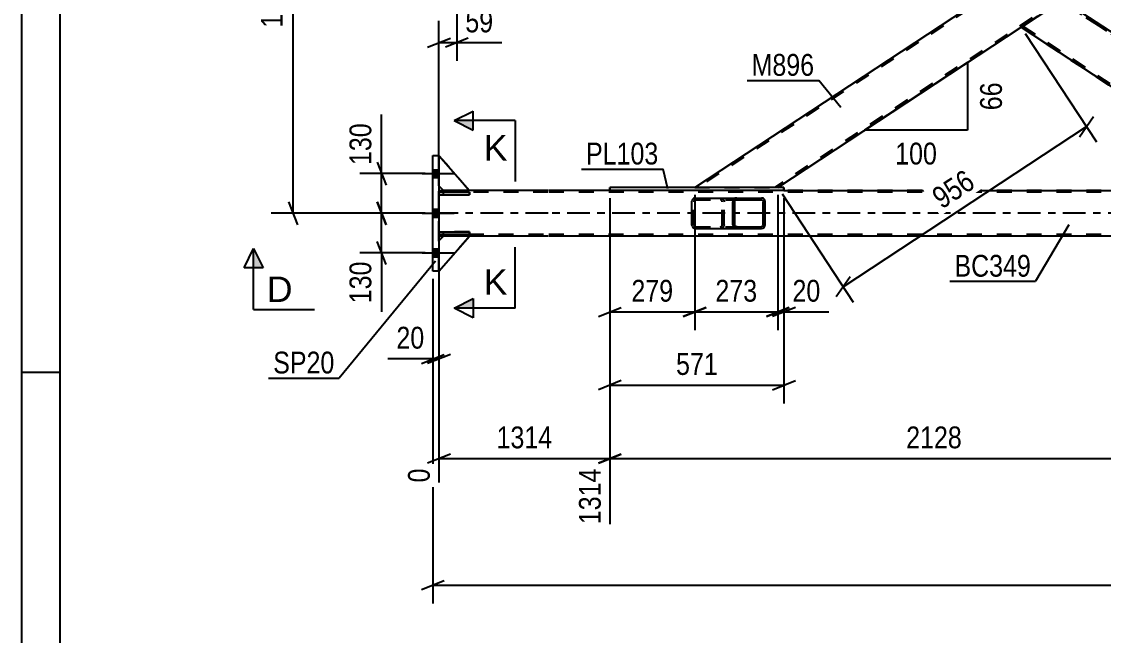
# Model space of a CAD drawing. Header units: millimetres. Extents: x -857 to 332, y -866 to -25.
# Drawn here: x -856.6 to -714.6, y -602.5 to -522 of the extents above; entities that cross this region are included whole.
import ezdxf

# ---------------------------------------------------------------- set-up
doc = ezdxf.new("R2010")
doc.units = ezdxf.units.MM
doc.linetypes.add('DXK_LINE_DOT2', pattern=[3.9198, 1.9599, -1.9599])
doc.linetypes.add('DXK_LINE_DOT3', pattern=[5.9187, 2.979, -0.9799, 0.9799, -0.9799])
doc.styles.add('Arial', font='ARIAL.TTF', dxfattribs={"height": 0.2})
doc.styles.add('Arial Narrow', font='ARIALN.TTF', dxfattribs={"height": 0.2})

# ---------------------------------------------------------------- blocks, each defined once
blk = doc.blocks.new('Unknown-570388934-1134')
at = {"color": 5, "linetype": 'Continuous'}
for p, q in [((-856.65, -25.05), (-856.65, -866.05)), ((-851.65, -30.05), (-851.65, -861.05)), ((-851.65, -568.05), (-856.65, -568.05))]:
    blk.add_line(p, q, dxfattribs=at)
blk = doc.blocks.new('Bolt-570388934-8768 - 8534')
at = {"linetype": 'Continuous'}
for points in [[(-802.65, -541.43), (-802.65, -542.47), (-801.85, -542.47), (-801.85, -541.43)], [(-802.65, -541.43), (-802.65, -542.47), (-801.85, -542.47), (-801.85, -541.43)], [(-802.65, -541.43), (-802.65, -542.47), (-801.85, -542.47), (-801.85, -541.43)], [(-802.65, -546.63), (-802.65, -547.67), (-801.85, -547.67), (-801.85, -546.63)], [(-802.65, -546.63), (-802.65, -547.67), (-801.85, -547.67), (-801.85, -546.63)], [(-802.65, -551.83), (-802.65, -552.87), (-801.85, -552.87), (-801.85, -551.83)], [(-802.65, -551.83), (-802.65, -552.87), (-801.85, -552.87), (-801.85, -551.83)], [(-802.65, -551.83), (-802.65, -552.87), (-801.85, -552.87), (-801.85, -551.83)]]:
    blk.add_hatch(color=1, dxfattribs=at).paths.add_polyline_path(points)
at = {"color": 1, "linetype": 'Continuous'}
for p, q in [((-804.05, -541.95), (-799.85, -541.95)), ((-804.05, -541.95), (-799.85, -541.95)), ((-804.05, -541.95), (-799.85, -541.95)), ((-802.65, -541.43), (-801.85, -541.43)), ((-802.65, -541.43), (-801.85, -541.43)), ((-802.65, -541.43), (-801.85, -541.43)), ((-802.65, -542.47), (-801.85, -542.47)), ((-802.65, -542.47), (-801.85, -542.47)), ((-802.65, -542.47), (-801.85, -542.47)), ((-802.65, -546.63), (-801.85, -546.63)), ((-802.65, -546.63), (-801.85, -546.63)), ((-804.05, -547.15), (-799.85, -547.15)), ((-804.05, -547.15), (-799.85, -547.15)), ((-802.65, -547.67), (-801.85, -547.67)), ((-802.65, -547.67), (-801.85, -547.67)), ((-804.05, -552.35), (-799.85, -552.35)), ((-804.05, -552.35), (-799.85, -552.35)), ((-804.05, -552.35), (-799.85, -552.35)), ((-802.65, -551.83), (-801.85, -551.83)), ((-802.65, -551.83), (-801.85, -551.83)), ((-802.65, -551.83), (-801.85, -551.83)), ((-802.65, -552.87), (-801.85, -552.87)), ((-802.65, -552.87), (-801.85, -552.87)), ((-802.65, -552.87), (-801.85, -552.87))]:
    blk.add_line(p, q, dxfattribs=at)
blk = doc.blocks.new('Part-570388934-9082 - 8534')
at = {"color": 2, "linetype": 'Continuous'}
for p, q in [((-801.85, -544.15), (-801.25, -544.15)), ((-787.5, -544.15), (-797.85, -544.15)), ((-779.4, -544.15), (-787.4, -544.15)), ((-756.54, -544.15), (-694.27, -544.15)), ((-801.85, -550.15), (-801.25, -550.15)), ((-787.5, -550.15), (-797.85, -550.15)), ((-111.3, -550.15), (-787.4, -550.15))]:
    blk.add_line(p, q, dxfattribs=at)
at = {"color": 7, "linetype": 'DXK_LINE_DOT2'}
for p, q in [((-801.85, -544.15), (-801.85, -544.15)), ((-801.85, -544.15), (-801.85, -550.15)), ((-801.85, -550.15), (-801.85, -544.15)), ((-801.85, -544.39), (-801.85, -544.39)), ((-787.5, -544.39), (-801.85, -544.39)), ((-801.25, -544.15), (-797.85, -544.15)), ((-107.3, -544.39), (-787.4, -544.39)), ((-107.3, -544.15), (-779.4, -544.15)), ((-756.54, -544.15), (-779.4, -544.15)), ((-801.85, -549.91), (-801.85, -549.91)), ((-801.85, -549.91), (-787.5, -549.91)), ((-801.85, -550.15), (-801.85, -550.15)), ((-797.85, -550.15), (-801.25, -550.15)), ((-787.4, -549.91), (-107.3, -549.91))]:
    blk.add_line(p, q, dxfattribs=at)
at = {"color": 7, "linetype": 'DXK_LINE_DOT3'}
for p, q in [((-787.5, -547.15), (-801.85, -547.15)), ((-107.3, -547.15), (-787.4, -547.15))]:
    blk.add_line(p, q, dxfattribs=at)
blk = doc.blocks.new('Part-570388934-9100 - 8534')
at = {"color": 2, "linetype": 'Continuous'}
for p, q in [((-802.65, -554.75), (-802.65, -539.55)), ((-802.65, -539.55), (-801.85, -539.55)), ((-801.85, -539.55), (-801.85, -539.55)), ((-801.85, -539.55), (-801.85, -554.75)), ((-801.85, -554.75), (-802.65, -554.75)), ((-801.85, -554.75), (-801.85, -554.75))]:
    blk.add_line(p, q, dxfattribs=at)
at = {"color": 7, "linetype": 'DXK_LINE_DOT2'}
for p, q in [((-802.65, -554.75), (-802.65, -539.55)), ((-801.85, -554.75), (-801.85, -539.55))]:
    blk.add_line(p, q, dxfattribs=at)
blk = doc.blocks.new('Part-570388934-9124 - 8534')
at = {"color": 7, "linetype": 'DXK_LINE_DOT2'}
for p, q in [((-693.03, -494.55), (-767.82, -543.75)), ((-684.66, -495.65), (-757.78, -543.75)), ((-693.47, -494.55), (-684.66, -494.55)), ((-693.47, -494.55), (-693.47, -494.55)), ((-684.66, -494.55), (-684.66, -495.94)), ((-684.66, -495.94), (-684.66, -495.94)), ((-725.4, -515.56), (-730.86, -519.15)), ((-719.95, -519.15), (-725.4, -522.74)), ((-768.26, -543.75), (-768.26, -543.75)), ((-768.26, -543.75), (-757.34, -543.75))]:
    blk.add_line(p, q, dxfattribs=at)
at = {"color": 2, "linetype": 'Continuous'}
for p, q in [((-693.47, -494.55), (-725.4, -515.56)), ((-684.66, -494.55), (-684.66, -495.94)), ((-684.66, -495.94), (-719.95, -519.15)), ((-768.26, -543.75), (-730.86, -519.15)), ((-757.34, -543.75), (-725.4, -522.74))]:
    blk.add_line(p, q, dxfattribs=at)
blk = doc.blocks.new('Part-570388934-9149 - 8534')
at = {"linetype": 'Continuous'}
h = blk.add_hatch(dxfattribs=at)
h.set_pattern_fill('', scale=0.7, style=0, pattern_type=0)
h.set_pattern_definition([(45, (-763.2184, -548.8494), (-1.57154, 1.57154), [])])
h.paths.add_polyline_path([(-763.26, -548.67), (-763.22, -548.85), (-763.11, -549.01), (-762.94, -549.11), (-762.75, -549.15), (-759.51, -549.15), (-759.32, -549.11), (-759.15, -549.01), (-759.04, -548.85), (-759, -548.67), (-759, -545.63), (-759.04, -545.44), (-759.15, -545.29), (-759.32, -545.18), (-759.51, -545.15), (-762.75, -545.15), (-762.94, -545.18), (-763.11, -545.29), (-763.22, -545.44), (-763.26, -545.63)])
h.paths.add_polyline_path([(-762.98, -545.53), (-762.93, -545.46), (-762.84, -545.4), (-762.75, -545.39), (-759.51, -545.39), (-759.41, -545.4), (-759.33, -545.46), (-759.28, -545.53), (-759.26, -545.63), (-759.26, -548.67), (-759.28, -548.76), (-759.33, -548.84), (-759.41, -548.89), (-759.51, -548.91), (-762.75, -548.91), (-762.84, -548.89), (-762.93, -548.84), (-762.98, -548.76), (-763, -548.67), (-763, -545.63)])
at = {"color": 2, "linetype": 'Continuous'}
for p, q in [((-768.64, -545.63), (-768.6, -545.44)), ((-768.33, -545.18), (-768.13, -545.15)), ((-768.13, -545.15), (-762.75, -545.15)), ((-763.22, -545.44), (-763.26, -545.63)), ((-762.98, -545.53), (-762.93, -545.46)), ((-762.75, -545.15), (-762.94, -545.18)), ((-762.93, -545.46), (-762.84, -545.4)), ((-762.84, -545.4), (-762.75, -545.39)), ((-762.75, -545.15), (-759.51, -545.15)), ((-762.75, -545.39), (-759.51, -545.39)), ((-759.32, -545.18), (-759.51, -545.15)), ((-759.51, -545.39), (-759.41, -545.4)), ((-759.41, -545.4), (-759.33, -545.46)), ((-759.33, -545.46), (-759.28, -545.53)), ((-759, -545.63), (-759.04, -545.44)), ((-768.64, -548.67), (-768.64, -545.63)), ((-763.26, -548.67), (-763.26, -545.63)), ((-763, -545.63), (-762.98, -545.53)), ((-763, -548.67), (-763, -545.63)), ((-759.28, -545.53), (-759.26, -545.63)), ((-759.26, -548.67), (-759.26, -545.63)), ((-759, -548.67), (-759, -545.63)), ((-768.6, -548.85), (-768.64, -548.67)), ((-768.13, -549.15), (-768.33, -549.11)), ((-768.13, -549.15), (-762.75, -549.15)), ((-763.26, -548.67), (-763.22, -548.85)), ((-762.98, -548.76), (-763, -548.67)), ((-762.93, -548.84), (-762.98, -548.76)), ((-762.94, -549.11), (-762.75, -549.15)), ((-762.84, -548.89), (-762.93, -548.84)), ((-762.75, -548.91), (-762.84, -548.89)), ((-762.75, -548.91), (-759.51, -548.91)), ((-762.75, -549.15), (-759.51, -549.15)), ((-759.41, -548.89), (-759.51, -548.91)), ((-759.51, -549.15), (-759.32, -549.11)), ((-759.33, -548.84), (-759.41, -548.89)), ((-759.28, -548.76), (-759.33, -548.84)), ((-759.26, -548.67), (-759.28, -548.76)), ((-759.04, -548.85), (-759, -548.67))]:
    blk.add_line(p, q, dxfattribs=at)
at = {"color": 7, "linetype": 'DXK_LINE_DOT2'}
for p, q in [((-768.31, -545.46), (-768.37, -545.53)), ((-768.23, -545.4), (-768.31, -545.46)), ((-768.13, -545.39), (-768.23, -545.4)), ((-768.13, -545.39), (-759.51, -545.39)), ((-764.9, -545.15), (-764.7, -545.18)), ((-764.8, -545.4), (-764.9, -545.39)), ((-764.72, -545.46), (-764.8, -545.4)), ((-764.66, -545.53), (-764.72, -545.46)), ((-764.42, -545.44), (-764.39, -545.63)), ((-762.75, -545.15), (-759.51, -545.15)), ((-768.37, -545.53), (-768.39, -545.63)), ((-768.39, -548.67), (-768.39, -545.63)), ((-764.64, -545.63), (-764.66, -545.53)), ((-764.64, -548.67), (-764.64, -545.63)), ((-764.39, -548.67), (-764.39, -545.63)), ((-768.39, -548.67), (-768.37, -548.76)), ((-768.37, -548.76), (-768.31, -548.84)), ((-768.31, -548.84), (-768.23, -548.89)), ((-768.23, -548.89), (-768.13, -548.91)), ((-768.13, -548.91), (-759.51, -548.91)), ((-764.9, -548.91), (-764.8, -548.89)), ((-764.7, -549.11), (-764.9, -549.15)), ((-764.8, -548.89), (-764.72, -548.84)), ((-764.72, -548.84), (-764.66, -548.76)), ((-764.66, -548.76), (-764.64, -548.67)), ((-764.39, -548.67), (-764.42, -548.85)), ((-762.75, -549.15), (-759.51, -549.15))]:
    blk.add_line(p, q, dxfattribs=at)
at = {"color": 2, "linetype": 'Continuous'}
for centre, start, end in [((-768.15, -545.65), 110.7583, 155.68), ((-762.77, -545.65), 110.7583, 155.6801), ((-759.49, -545.65), 24.3199, 69.2417), ((-768.15, -548.64), 204.32, 249.2417), ((-762.77, -548.64), 204.3199, 249.2417), ((-759.49, -548.64), 290.7583, 335.6801)]:
    blk.add_arc(centre, 0.496, start, end, dxfattribs=at)
at = {"color": 7, "linetype": 'DXK_LINE_DOT2'}
for centre, start, end in [((-764.88, -545.65), 24.32, 69.2417), ((-764.88, -548.64), 290.7583, 335.68)]:
    blk.add_arc(centre, 0.496, start, end, dxfattribs=at)
blk = doc.blocks.new('Part-570388934-9165 - 8534')
at = {"color": 2, "linetype": 'Continuous'}
for p, q in [((-724.97, -522.45), (-719.95, -519.15)), ((-719.95, -519.15), (-719.95, -519.15)), ((-719.95, -519.15), (-684.66, -542.36)), ((-725.37, -522.72), (-725.4, -522.74)), ((-725.4, -522.74), (-725.4, -522.74)), ((-725.4, -522.74), (-693.47, -543.75)), ((-724.97, -522.45), (-725.37, -522.72)), ((-684.66, -542.36), (-684.66, -542.36)), ((-684.66, -542.36), (-684.66, -543.75))]:
    blk.add_line(p, q, dxfattribs=at)
at = {"color": 7, "linetype": 'DXK_LINE_DOT2'}
for p, q in [((-720.16, -519.29), (-720.16, -519.29)), ((-684.66, -542.64), (-720.16, -519.29)), ((-720.16, -519.29), (-684.66, -542.64)), ((-719.95, -519.15), (-719.95, -519.15)), ((-684.66, -542.36), (-719.95, -519.15)), ((-725.4, -522.74), (-693.47, -543.75)), ((-724.97, -522.45), (-725.28, -522.65)), ((-725.05, -522.51), (-725.19, -522.59)), ((-725.19, -522.59), (-725.17, -522.58)), ((-725.19, -522.59), (-693.03, -543.75)), ((-725.19, -522.59), (-725.19, -522.59)), ((-725.19, -522.59), (-693.03, -543.75)), ((-725.12, -522.55), (-724.97, -522.45)), ((-684.66, -543.75), (-684.66, -542.36)), ((-693.47, -543.75), (-684.66, -543.75)), ((-684.66, -542.71), (-684.66, -542.64)), ((-684.66, -542.64), (-684.66, -542.64))]:
    blk.add_line(p, q, dxfattribs=at)
blk = doc.blocks.new('Part-570388934-9175 - 8534')
at = {"color": 2, "linetype": 'Continuous'}
for p, q in [((-756.54, -543.75), (-779.4, -543.75)), ((-779.4, -544.15), (-779.4, -543.75)), ((-756.54, -543.75), (-756.54, -544.15)), ((-756.54, -543.75), (-756.54, -543.75)), ((-756.54, -544.15), (-779.4, -544.15)), ((-756.54, -544.15), (-756.54, -544.15))]:
    blk.add_line(p, q, dxfattribs=at)
at = {"color": 7, "linetype": 'DXK_LINE_DOT2'}
for p, q in [((-779.4, -543.75), (-779.4, -544.15)), ((-756.54, -544.15), (-756.54, -543.75)), ((-756.54, -543.75), (-756.54, -543.75)), ((-756.54, -544.15), (-756.54, -544.15))]:
    blk.add_line(p, q, dxfattribs=at)
blk = doc.blocks.new('Part-570388934-9197 - 8534')
at = {"color": 7, "linetype": 'DXK_LINE_DOT2'}
for p, q in [((-801.85, -543.55), (-801.85, -539.55)), ((-801.85, -539.55), (-797.85, -544.15)), ((-801.25, -544.15), (-801.85, -543.55)), ((-797.85, -544.15), (-801.25, -544.15))]:
    blk.add_line(p, q, dxfattribs=at)
blk = doc.blocks.new('Part-570388934-9198 - 8534')
at = {"color": 2, "linetype": 'Continuous'}
for p, q in [((-801.85, -539.55), (-797.85, -544.15)), ((-801.25, -544.15), (-801.85, -543.55)), ((-797.85, -544.15), (-801.25, -544.15))]:
    blk.add_line(p, q, dxfattribs=at)
at = {"color": 7, "linetype": 'DXK_LINE_DOT2'}
blk.add_line((-801.85, -543.55), (-801.85, -539.55), dxfattribs=at)
blk = doc.blocks.new('Part-570388934-9199 - 8534')
at = {"color": 7, "linetype": 'DXK_LINE_DOT2'}
for p, q in [((-801.25, -550.15), (-801.85, -550.75)), ((-801.85, -554.75), (-797.85, -550.15)), ((-801.85, -550.75), (-801.85, -554.75)), ((-797.85, -550.15), (-801.25, -550.15))]:
    blk.add_line(p, q, dxfattribs=at)
blk = doc.blocks.new('Part-570388934-9200 - 8534')
at = {"color": 2, "linetype": 'Continuous'}
for p, q in [((-801.25, -550.15), (-801.85, -550.75)), ((-801.85, -554.75), (-797.85, -550.15)), ((-797.85, -550.15), (-801.25, -550.15))]:
    blk.add_line(p, q, dxfattribs=at)
at = {"color": 7, "linetype": 'DXK_LINE_DOT2'}
blk.add_line((-801.85, -550.75), (-801.85, -554.75), dxfattribs=at)
blk = doc.blocks.new('Part-570388934-9201 - 8534')
at = {"color": 7, "linetype": 'DXK_LINE_DOT2'}
for p, q in [((-797.85, -544.39), (-801.85, -544.39)), ((-801.85, -544.39), (-801.85, -544.71)), ((-801.85, -544.39), (-801.85, -544.71)), ((-801.85, -544.71), (-797.85, -544.71)), ((-801.25, -544.71), (-801.25, -544.39)), ((-797.85, -544.71), (-797.85, -544.39))]:
    blk.add_line(p, q, dxfattribs=at)
blk = doc.blocks.new('Part-570388934-9202 - 8534')
at = {"color": 7, "linetype": 'DXK_LINE_DOT2'}
for p, q in [((-797.85, -549.59), (-801.85, -549.59)), ((-801.85, -549.59), (-801.85, -549.91)), ((-801.85, -549.59), (-801.85, -549.91)), ((-801.25, -549.91), (-801.25, -549.59)), ((-797.85, -549.91), (-797.85, -549.59)), ((-801.85, -549.91), (-797.85, -549.91))]:
    blk.add_line(p, q, dxfattribs=at)
blk = doc.blocks.new('Part-570388934-9203 - 8534')
at = {"color": 2, "linetype": 'Continuous'}
for p, q in [((-801.85, -544.39), (-797.85, -544.39)), ((-801.85, -544.39), (-801.85, -544.71)), ((-801.85, -544.71), (-797.85, -544.71)), ((-797.85, -544.39), (-797.85, -544.71))]:
    blk.add_line(p, q, dxfattribs=at)
at = {"color": 7, "linetype": 'DXK_LINE_DOT2'}
for p, q in [((-801.85, -544.71), (-801.85, -544.39)), ((-801.25, -544.71), (-801.25, -544.39))]:
    blk.add_line(p, q, dxfattribs=at)
blk = doc.blocks.new('Part-570388934-9204 - 8534')
at = {"color": 2, "linetype": 'Continuous'}
for p, q in [((-801.85, -549.59), (-797.85, -549.59)), ((-801.85, -549.59), (-801.85, -549.91)), ((-797.85, -549.59), (-797.85, -549.91)), ((-801.85, -549.91), (-797.85, -549.91))]:
    blk.add_line(p, q, dxfattribs=at)
at = {"color": 7, "linetype": 'DXK_LINE_DOT2'}
for p, q in [((-801.85, -549.91), (-801.85, -549.59)), ((-801.25, -549.91), (-801.25, -549.59))]:
    blk.add_line(p, q, dxfattribs=at)
blk = doc.blocks.new('StraightDimension-570388934-10656 - 8534')
at = {"color": 7, "linetype": 'Continuous'}
for p, q in [((-802.65, -555.75), (-802.65, -598.37)), ((-801.15, -595.37), (-804.15, -596.57)), ((-802.65, -595.97), (-106.5, -595.97))]:
    blk.add_line(p, q, dxfattribs=at)
blk = doc.blocks.new('StraightDimension-570388934-10618 - 8534')
at = {"color": 7, "linetype": 'Continuous'}
for p, q in [((-779.4, -545.15), (-779.4, -562.5)), ((-768.26, -544.75), (-768.26, -562.5)), ((-780.9, -560.7), (-777.9, -559.5)), ((-766.76, -559.5), (-769.76, -560.7)), ((-779.4, -560.1), (-768.26, -560.1))]:
    blk.add_line(p, q, dxfattribs=at)
at = {"color": 0}
blk.add_wipeout([(-770.49, -559.35), (-770.49, -555.15), (-777.17, -555.15), (-777.17, -559.35)], dxfattribs=at)
at = {"color": 3, "style": 'Arial Narrow'}
blk.add_text('279', height=2.863, dxfattribs=at).set_placement((-776.57, -558.75))
blk = doc.blocks.new('StraightDimension-570388934-10645 - 8534')
at = {"color": 7, "linetype": 'Continuous'}
for p, q in [((-779.4, -545.15), (-779.4, -572.11)), ((-756.54, -545.15), (-756.54, -572.11)), ((-777.9, -569.11), (-780.9, -570.31)), ((-758.04, -570.31), (-755.04, -569.11)), ((-779.4, -569.71), (-756.54, -569.71))]:
    blk.add_line(p, q, dxfattribs=at)
at = {"color": 0}
blk.add_wipeout([(-764.63, -568.96), (-764.63, -564.76), (-771.31, -564.76), (-771.31, -568.96)], dxfattribs=at)
at = {"color": 3, "style": 'Arial Narrow'}
blk.add_text('571', height=2.863, dxfattribs=at).set_placement((-770.71, -568.36))
blk = doc.blocks.new('StraightDimension-570388934-9871 - 8534')
at = {"color": 7, "linetype": 'Continuous'}
for p, q in [((-809.38, -541.95), (-809.38, -534.21)), ((-809.38, -541.95), (-809.38, -534.21)), ((-809.98, -540.45), (-808.78, -543.45)), ((-803.65, -541.95), (-812.23, -541.95)), ((-809.38, -547.15), (-809.38, -541.95)), ((-808.78, -548.65), (-809.98, -545.65)), ((-803.65, -547.15), (-812.23, -547.15))]:
    blk.add_line(p, q, dxfattribs=at)
at = {"color": 0}
blk.add_wipeout([(-810.13, -534.74), (-814.33, -534.74), (-814.33, -541.42), (-810.13, -541.42)], dxfattribs=at)
at = {"color": 3, "style": 'Arial Narrow'}
blk.add_text('130', height=2.863, rotation=90.0002, dxfattribs=at).set_placement((-810.73, -540.82))
blk = doc.blocks.new('StraightDimension-570388934-10422 - 8534')
at = {"color": 7, "linetype": 'Continuous'}
for p, q in [((-779.4, -545.15), (-779.4, -587.95)), ((-801.85, -551.15), (-801.85, -582.47)), ((-800.35, -578.74), (-803.35, -579.94)), ((-801.85, -579.34), (-779.4, -579.34)), ((-780.9, -579.94), (-777.9, -578.74))]:
    blk.add_line(p, q, dxfattribs=at)
at = {"color": 0}
blk.add_wipeout([(-786.37, -578.59), (-786.37, -574.39), (-794.88, -574.39), (-794.88, -578.59)], dxfattribs=at)
at = {"color": 3, "style": 'Arial Narrow'}
blk.add_text('1314', height=2.863, dxfattribs=at).set_placement((-794.28, -577.99))
at = {"color": 0, "linetype": 'Continuous'}
for points in [[(-802.45, -580.04), (-806.65, -580.04), (-806.65, -583.07), (-802.45, -583.07)], [(-780, -580.04), (-784.2, -580.04), (-784.2, -588.55), (-780, -588.55)]]:
    blk.add_wipeout(points, dxfattribs=at)
at = {"color": 3, "linetype": 'Continuous', "style": 'Arial Narrow'}
for s, height, p in [('0', 2.86, (-803.05, -582.47)), ('1314', 2.863, (-780.6, -587.95))]:
    blk.add_text(s, height=height, rotation=90.0002, dxfattribs=at).set_placement(p)
blk = doc.blocks.new('AngleDimension-570388934-9500 - 8534')
at = {"color": 7, "linetype": 'Continuous'}
for p, q in [((-732.42, -527.35), (-745.95, -536.25)), ((-732.42, -527.35), (-732.42, -536.25)), ((-741.33, -533.21), (-745.95, -536.25)), ((-732.42, -536.25), (-745.95, -536.25))]:
    blk.add_line(p, q, dxfattribs=at)
at = {"color": 0}
for points in [[(-727.32, -529.37), (-731.52, -529.37), (-731.52, -534.23), (-727.32, -534.23)], [(-735.84, -541.35), (-735.84, -537.15), (-742.53, -537.15), (-742.53, -541.35)]]:
    blk.add_wipeout(points, dxfattribs=at)
at = {"color": 3, "style": 'Arial Narrow'}
blk.add_text('66', height=2.863, rotation=90.0002, dxfattribs=at).set_placement((-727.92, -533.63))
blk.add_text('100', height=2.863, dxfattribs=at).set_placement((-741.93, -540.75))
blk = doc.blocks.new('StraightDimension-570388934-9703 - 8534')
at = {"color": 7, "linetype": 'Continuous'}
for p, q in [((-802.65, -555.75), (-802.65, -568.66)), ((-801.85, -555.75), (-801.85, -568.66)), ((-802.65, -566.26), (-808.56, -566.26)), ((-802.65, -566.26), (-808.56, -566.26)), ((-804.15, -566.86), (-801.15, -565.66)), ((-800.35, -565.66), (-803.35, -566.86)), ((-802.65, -566.26), (-801.85, -566.26))]:
    blk.add_line(p, q, dxfattribs=at)
at = {"color": 0}
blk.add_wipeout([(-803.18, -565.51), (-803.18, -561.31), (-808.03, -561.31), (-808.03, -565.51)], dxfattribs=at)
at = {"color": 3, "style": 'Arial Narrow'}
blk.add_text('20', height=2.863, dxfattribs=at).set_placement((-807.43, -564.91))
blk = doc.blocks.new('StraightDimension-570388934-9879 - 8534')
at = {"color": 7, "linetype": 'Continuous'}
for p, q in [((-809.98, -545.65), (-808.78, -548.65)), ((-803.65, -547.15), (-812.23, -547.15)), ((-809.38, -552.35), (-809.38, -547.15)), ((-808.78, -553.85), (-809.98, -550.85)), ((-803.65, -552.35), (-812.23, -552.35)), ((-809.38, -552.35), (-809.38, -560.08)), ((-809.38, -552.35), (-809.38, -560.08))]:
    blk.add_line(p, q, dxfattribs=at)
at = {"color": 0}
blk.add_wipeout([(-810.13, -552.87), (-814.33, -552.87), (-814.33, -559.56), (-810.13, -559.56)], dxfattribs=at)
at = {"color": 3, "style": 'Arial Narrow'}
blk.add_text('130', height=2.863, rotation=90.0002, dxfattribs=at).set_placement((-810.73, -558.96))
blk = doc.blocks.new('StraightDimension-570388934-10032 - 8534')
at = {"color": 7, "linetype": 'Continuous'}
for p, q in [((-799.5, -495.15), (-799.5, -527.16)), ((-801.85, -543.15), (-801.85, -521.91)), ((-803.35, -525.36), (-800.35, -524.16)), ((-798, -524.16), (-801, -525.36)), ((-801.85, -524.76), (-799.5, -524.76)), ((-799.5, -524.76), (-793.59, -524.76)), ((-799.5, -524.76), (-793.59, -524.76))]:
    blk.add_line(p, q, dxfattribs=at)
at = {"color": 0}
blk.add_wipeout([(-794.12, -524.01), (-794.12, -519.81), (-798.98, -519.81), (-798.98, -524.01)], dxfattribs=at)
at = {"color": 3, "style": 'Arial Narrow'}
blk.add_text('59', height=2.863, dxfattribs=at).set_placement((-798.38, -523.41))
blk = doc.blocks.new('StraightDimension-570388934-10084 - 8534')
at = {"color": 7, "linetype": 'Continuous'}
for p, q in [((-724.85, -523.57), (-715.5, -537.79)), ((-717.75, -537.11), (-715.9, -534.46)), ((-748.76, -556.79), (-716.82, -535.78)), ((-756.79, -544.58), (-747.44, -558.8)), ((-747.84, -555.47), (-749.68, -558.12))]:
    blk.add_line(p, q, dxfattribs=at)
at = {"color": 0}
blk.add_wipeout([(-730.41, -543.83), (-732.72, -540.32), (-738.3, -543.99), (-736, -547.5)], dxfattribs=at)
at = {"color": 3, "style": 'Arial Narrow'}
blk.add_text('956', height=2.863, rotation=33.3347, dxfattribs=at).set_placement((-735.82, -546.67))
blk = doc.blocks.new('StraightDimension-570388934-10173 - 8534')
at = {"color": 7, "linetype": 'Continuous'}
for p, q in [((-820.41, -492.65), (-821.61, -489.65)), ((-801.3, -491.15), (-823.86, -491.15)), ((-821.01, -547.15), (-821.01, -491.15)), ((-821.61, -545.65), (-820.41, -548.65)), ((-803.65, -547.15), (-823.86, -547.15))]:
    blk.add_line(p, q, dxfattribs=at)
at = {"color": 0}
blk.add_wipeout([(-821.76, -514.89), (-825.96, -514.89), (-825.96, -523.4), (-821.76, -523.4)], dxfattribs=at)
at = {"color": 3, "style": 'Arial Narrow'}
blk.add_text('1400', height=2.863, rotation=90.0002, dxfattribs=at).set_placement((-822.36, -522.8))
blk = doc.blocks.new('StraightDimension-570388934-10428 - 8534')
at = {"color": 7, "linetype": 'Continuous'}
for p, q in [((-779.4, -545.15), (-779.4, -587.95)), ((-694.27, -545.15), (-694.27, -587.95)), ((-777.9, -578.74), (-780.9, -579.94)), ((-779.4, -579.34), (-694.27, -579.34)), ((-695.77, -579.94), (-692.77, -578.74))]:
    blk.add_line(p, q, dxfattribs=at)
at = {"color": 0}
blk.add_wipeout([(-732.58, -578.59), (-732.58, -574.39), (-741.09, -574.39), (-741.09, -578.59)], dxfattribs=at)
at = {"color": 3, "style": 'Arial Narrow'}
blk.add_text('2128', height=2.863, dxfattribs=at).set_placement((-740.49, -577.99))
at = {"color": 0, "linetype": 'Continuous'}
blk.add_wipeout([(-694.87, -580.04), (-699.07, -580.04), (-699.07, -588.55), (-694.87, -588.55)], dxfattribs=at)
at = {"color": 3, "linetype": 'Continuous', "style": 'Arial Narrow'}
blk.add_text('3442', height=2.863, rotation=90.0002, dxfattribs=at).set_placement((-695.47, -587.95))
blk = doc.blocks.new('StraightDimension-570388934-10628 - 8534')
at = {"color": 7, "linetype": 'Continuous'}
for p, q in [((-768.26, -544.75), (-768.26, -562.5)), ((-757.34, -544.75), (-757.34, -562.5)), ((-769.76, -560.7), (-766.76, -559.5)), ((-755.84, -559.5), (-758.84, -560.7)), ((-768.26, -560.1), (-757.34, -560.1))]:
    blk.add_line(p, q, dxfattribs=at)
at = {"color": 0}
blk.add_wipeout([(-759.46, -559.35), (-759.46, -555.15), (-766.14, -555.15), (-766.14, -559.35)], dxfattribs=at)
at = {"color": 3, "style": 'Arial Narrow'}
blk.add_text('273', height=2.863, dxfattribs=at).set_placement((-765.54, -558.75))
blk = doc.blocks.new('StraightDimension-570388934-10636 - 8534')
at = {"color": 7, "linetype": 'Continuous'}
for p, q in [((-757.34, -544.75), (-757.34, -562.5)), ((-756.54, -545.15), (-756.54, -562.5)), ((-758.84, -560.7), (-755.84, -559.5)), ((-755.04, -559.5), (-758.04, -560.7)), ((-757.34, -560.1), (-756.54, -560.1)), ((-756.54, -560.1), (-750.64, -560.1)), ((-756.54, -560.1), (-750.64, -560.1))]:
    blk.add_line(p, q, dxfattribs=at)
at = {"color": 0}
blk.add_wipeout([(-751.16, -559.35), (-751.16, -555.15), (-756.02, -555.15), (-756.02, -559.35)], dxfattribs=at)
at = {"color": 3, "style": 'Arial Narrow'}
blk.add_text('20', height=2.863, dxfattribs=at).set_placement((-755.42, -558.75))
blk = doc.blocks.new('Mark-570388934-9078 - 8534')
at = {"color": 0}
blk.add_wipeout([(-724.11, -555.47), (-724.11, -552.47), (-734.15, -552.47), (-734.15, -555.47)], dxfattribs=at)
blk.add_wipeout([(-724.11, -555.47), (-724.11, -552.47), (-734.15, -552.47), (-734.15, -555.47)], dxfattribs=at)
at = {"color": 30, "linetype": 'Continuous'}
for p in [(-719.14, -548.68), (-734.75, -556.07)]:
    blk.add_line(p, (-723.51, -556.07), dxfattribs=at)
at = {"color": 3, "style": 'Arial Narrow'}
blk.add_text('BC349', height=2.863, dxfattribs=at).set_placement((-734.15, -555.47))
blk = doc.blocks.new('Mark-570388934-9096 - 8534')
at = {"color": 0}
blk.add_wipeout([(-815.57, -568.17), (-815.57, -565.17), (-823.61, -565.17), (-823.61, -568.17)], dxfattribs=at)
blk.add_wipeout([(-815.57, -568.17), (-815.57, -565.17), (-823.61, -565.17), (-823.61, -568.17)], dxfattribs=at)
at = {"color": 30, "linetype": 'Continuous'}
for p in [(-802.28, -553.42), (-824.21, -568.77)]:
    blk.add_line(p, (-814.97, -568.77), dxfattribs=at)
at = {"color": 3, "style": 'Arial Narrow'}
blk.add_text('SP20', height=2.863, dxfattribs=at).set_placement((-823.61, -568.17))
blk = doc.blocks.new('Mark-570388934-9120 - 8534')
at = {"color": 0}
blk.add_wipeout([(-752.57, -529.11), (-752.57, -526.11), (-760.79, -526.11), (-760.79, -529.11)], dxfattribs=at)
blk.add_wipeout([(-752.57, -529.11), (-752.57, -526.11), (-760.79, -526.11), (-760.79, -529.11)], dxfattribs=at)
at = {"color": 30, "linetype": 'Continuous'}
for p in [(-761.39, -529.71), (-749.07, -533.28)]:
    blk.add_line(p, (-751.97, -529.71), dxfattribs=at)
at = {"color": 3, "style": 'Arial Narrow'}
blk.add_text('M896', height=2.863, dxfattribs=at).set_placement((-760.79, -529.11))
blk = doc.blocks.new('Mark-570388934-9171 - 8534')
at = {"color": 0}
blk.add_wipeout([(-773.02, -540.75), (-773.02, -537.75), (-782.53, -537.75), (-782.53, -540.75)], dxfattribs=at)
blk.add_wipeout([(-773.02, -540.75), (-773.02, -537.75), (-782.53, -537.75), (-782.53, -540.75)], dxfattribs=at)
at = {"color": 30, "linetype": 'Continuous'}
for p in [(-783.13, -541.35), (-771.79, -543.96)]:
    blk.add_line(p, (-772.42, -541.35), dxfattribs=at)
at = {"color": 3, "style": 'Arial Narrow'}
blk.add_text('PL103', height=2.863, dxfattribs=at).set_placement((-782.53, -540.75))
blk = doc.blocks.new('SectionMark-570388934-10672 - 8534')
at = {"linetype": 'Continuous'}
blk.add_hatch(color=6, dxfattribs=at).paths.add_polyline_path([(-824.94, -554.29), (-826.19, -554.29), (-826.19, -551.79)])
at = {"color": 6, "linetype": 'Continuous'}
for p, q in [((-827.44, -554.29), (-826.19, -551.79)), ((-826.19, -559.79), (-826.19, -551.79)), ((-826.19, -551.79), (-824.94, -554.29)), ((-824.94, -554.29), (-827.44, -554.29)), ((-826.19, -559.79), (-818.19, -559.79))]:
    blk.add_line(p, q, dxfattribs=at)
at = {"color": 0, "linetype": 'Continuous'}
blk.add_wipeout([(-821.07, -558.79), (-821.07, -555.29), (-824.44, -555.29), (-824.44, -558.79)], dxfattribs=at)
at = {"color": 3, "linetype": 'Continuous', "style": 'Arial'}
blk.add_text('D', height=3.34, dxfattribs=at).set_placement((-824.44, -558.79))
blk = doc.blocks.new('SectionMark-570388934-10676 - 8534')
at = {"linetype": 'Continuous'}
for points in [[(-797.35, -534.99), (-797.35, -536.24), (-799.85, -534.99)], [(-797.35, -558.35), (-797.35, -559.6), (-799.85, -559.6)]]:
    blk.add_hatch(color=6, dxfattribs=at).paths.add_polyline_path(points)
at = {"color": 6, "linetype": 'Continuous'}
for p, q in [((-799.85, -534.99), (-797.35, -533.74)), ((-797.35, -536.24), (-797.35, -533.74)), ((-791.85, -534.99), (-799.85, -534.99)), ((-799.85, -534.99), (-797.35, -536.24)), ((-791.85, -534.99), (-791.85, -542.99)), ((-791.85, -559.6), (-791.85, -551.6)), ((-799.85, -559.6), (-797.35, -558.35)), ((-791.85, -559.6), (-799.85, -559.6)), ((-797.35, -560.85), (-799.85, -559.6)), ((-797.35, -558.35), (-797.35, -560.85))]:
    blk.add_line(p, q, dxfattribs=at)
at = {"color": 0, "linetype": 'Continuous'}
for points in [[(-792.85, -540.24), (-792.85, -536.74), (-795.96, -536.74), (-795.96, -540.24)], [(-792.85, -557.85), (-792.85, -554.35), (-795.96, -554.35), (-795.96, -557.85)]]:
    blk.add_wipeout(points, dxfattribs=at)
at = {"color": 3, "linetype": 'Continuous', "style": 'Arial'}
for p in [(-795.96, -540.24), (-795.96, -557.85)]:
    blk.add_text('K', height=3.34, dxfattribs=at).set_placement(p)

msp = doc.modelspace()

# ---------------------------------------------------------------- block references
for name in ['Unknown-570388934-1134', 'Part-570388934-9124 - 8534', 'Part-570388934-9165 - 8534', 'Part-570388934-9100 - 8534', 'Part-570388934-9197 - 8534', 'Part-570388934-9198 - 8534', 'Bolt-570388934-8768 - 8534', 'Part-570388934-9175 - 8534', 'Part-570388934-9082 - 8534', 'Part-570388934-9201 - 8534', 'Part-570388934-9203 - 8534', 'Part-570388934-9149 - 8534', 'Part-570388934-9202 - 8534', 'Part-570388934-9204 - 8534', 'Part-570388934-9199 - 8534', 'Part-570388934-9200 - 8534']:
    msp.add_blockref(name, (0, 0))

# ---------------------------------------------------------------- next in the draw order: block references
for name in ['AngleDimension-570388934-9500 - 8534', 'StraightDimension-570388934-9871 - 8534', 'Mark-570388934-9171 - 8534', 'StraightDimension-570388934-10656 - 8534']:
    msp.add_blockref(name, (0, 0))

# ---------------------------------------------------------------- next in the draw order: block references
for name in ['StraightDimension-570388934-10032 - 8534', 'StraightDimension-570388934-10618 - 8534']:
    msp.add_blockref(name, (0, 0))

# ---------------------------------------------------------------- next in the draw order: block references
msp.add_blockref('StraightDimension-570388934-10645 - 8534', (0, 0))

# ---------------------------------------------------------------- next in the draw order: block references
for name in ['StraightDimension-570388934-10084 - 8534', 'StraightDimension-570388934-10422 - 8534']:
    msp.add_blockref(name, (0, 0))

# ---------------------------------------------------------------- next in the draw order: block references
for name in ['Mark-570388934-9120 - 8534', 'StraightDimension-570388934-10428 - 8534', 'StraightDimension-570388934-9703 - 8534']:
    msp.add_blockref(name, (0, 0))

# ---------------------------------------------------------------- next in the draw order: block references
for name in ['StraightDimension-570388934-10628 - 8534', 'StraightDimension-570388934-9879 - 8534', 'Mark-570388934-9078 - 8534']:
    msp.add_blockref(name, (0, 0))

# ---------------------------------------------------------------- next in the draw order: block references
for name in ['StraightDimension-570388934-10173 - 8534', 'StraightDimension-570388934-10636 - 8534', 'Mark-570388934-9096 - 8534']:
    msp.add_blockref(name, (0, 0))

# ---------------------------------------------------------------- next in the draw order: block references
msp.add_blockref('SectionMark-570388934-10672 - 8534', (0, 0))

# ---------------------------------------------------------------- next in the draw order: block references
msp.add_blockref('SectionMark-570388934-10676 - 8534', (0, 0))

doc.saveas('drawing.dxf')
